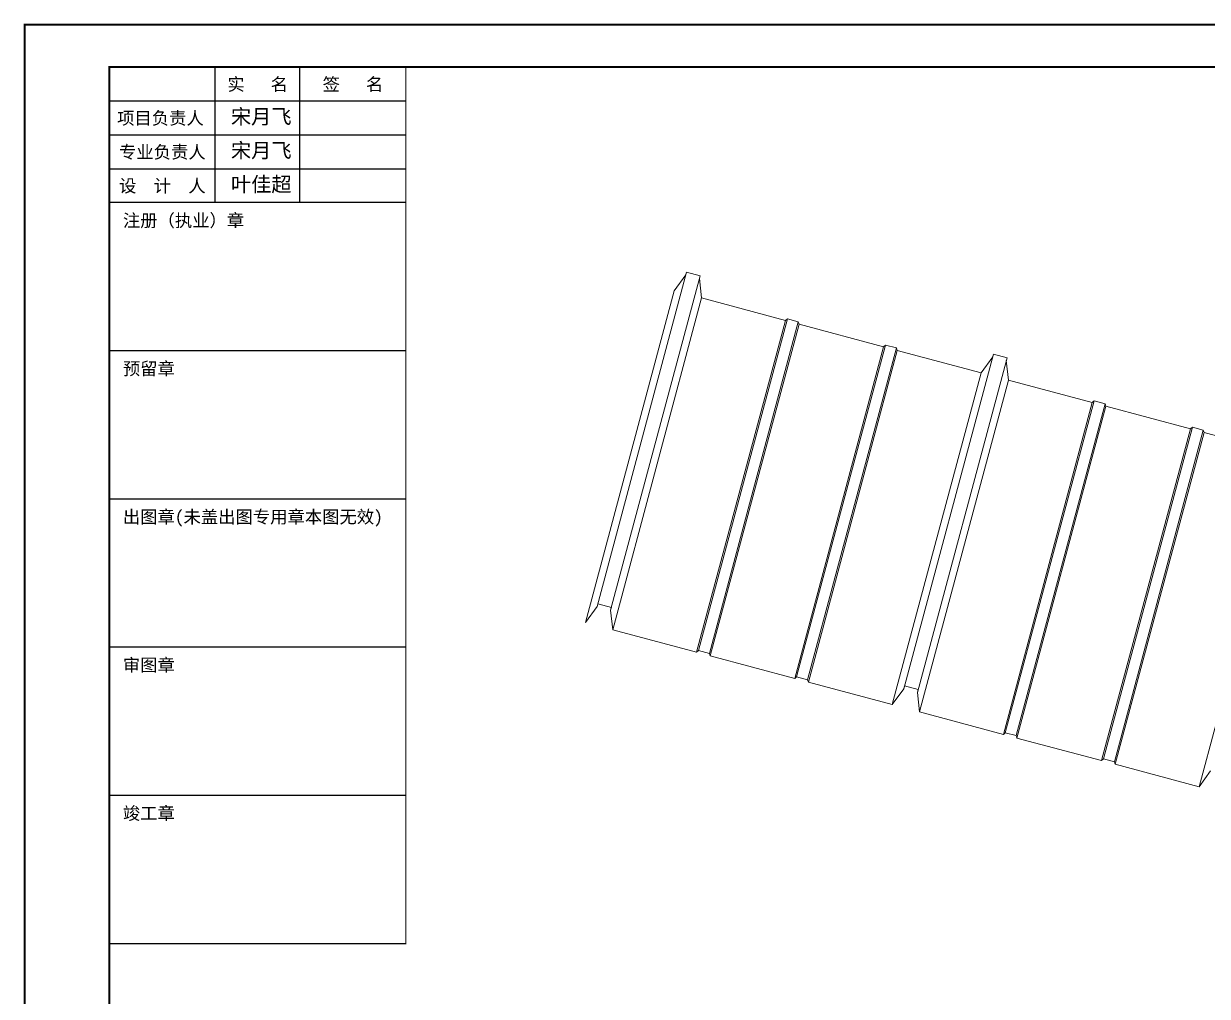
# Model space of a CAD drawing. Extents: x -160106 to 966792, y -663931 to 1550022.
# Drawn here: x -90022 to -89184, y -127023 to -126334 of the extents above; entities that cross this region are included whole.
import ezdxf
from ezdxf.enums import TextEntityAlignment as Align

# ---------------------------------------------------------------- set-up
doc = ezdxf.new("R2010")
doc.units = 0
doc.layers.add('0-cxFrame', color=155, linetype='Continuous')
doc.layers.add('qianming', color=155, linetype='Continuous')
doc.layers.add('0-cxText', color=131, linetype='Continuous', lineweight=25)
doc.layers.add('彩钢板', color=6, linetype='Continuous', lineweight=15)
doc.styles.add('cx_biaoti', font='')
doc.styles.add('cx_tuming', font='simhei.ttf')
doc.styles.add('cx_tuqian1', font='')
doc.styles.add('图框宋体', font='', dxfattribs={"width": 0.75})
doc.styles.add('黑体', font='simhei.ttf', dxfattribs={"height": 12})
doc.styles.get('cx_biaoti').set_extended_font_data('SimSun')
doc.styles.get('cx_tuqian1').set_extended_font_data('SimSun')
doc.styles.get('图框宋体').set_extended_font_data('SimSun')

# ---------------------------------------------------------------- blocks, each defined once
blk = doc.blocks.new('zjcx_lan_xinxi(Dragon)')
for p, q in [((7000, -3200), (0, -3200)), ((7000, -6700), (0, -6700)), ((7000, -10200), (0, -10200)), ((7000, -13700), (0, -13700)), ((7000, -17200), (0, -17200))]:
    blk.add_line(p, q)
at = {"const_width": 25}
blk.add_lwpolyline([(0, -20700), (7000, -20700), (7000, 0), (0, 0)], close=True, dxfattribs=at)
for points in [[(2500, -3200), (2500, 0)], [(4500, -3200), (4500, 0)], [(0, -800), (7000, -800)], [(0, -1600), (7000, -1600)], [(0, -2400), (7000, -2400)]]:
    blk.add_lwpolyline(points)
for points in [[(7000, -3200), (7000, 0)], [(0, -3200), (7000, -3200)], [(0, -20700), (7000, -20700), (7000, -3200)], [(0, -20700), (7000, -20700)]]:
    blk.add_lwpolyline(points, dxfattribs=at)
at = {"style": '图框宋体'}
for s, p in [('实   名', (3500, -400)), ('签   名', (5750, -400)), ('项目负责人', (1204, -1200)), ('专业负责人', (1250, -2000)), ('设  计  人', (1250, -2800))]:
    blk.add_text(s, height=300, dxfattribs=at).set_placement(p, align=Align.MIDDLE)
for s, p in [('注册（执业）章', (318, -3771)), ('预留章', (318, -7271)), ('出图章(未盖出图专用章本图无效)', (318, -10771)), ('审图章', (318, -14271)), ('竣工章', (318, -17771))]:
    blk.add_text(s, height=300, dxfattribs=at).set_placement(p)
blk = doc.blocks.new('T-信息(Dragon)')
at = {"layer": '0-cxFrame'}
blk.add_blockref('zjcx_lan_xinxi(Dragon)', (0, 0), dxfattribs=at)
at = {"layer": 'qianming', "color": 3, "style": 'cx_biaoti'}
for s, p in [('宋月飞', (3585, -1168)), ('宋月飞', (3585, -1968)), ('叶佳超', (3585, -2768))]:
    blk.add_text(s, height=350, dxfattribs=at).set_placement(p, align=Align.MIDDLE_CENTER)
blk = doc.blocks.new('TK22.A2 L(Dragon)')
at = {"layer": '0-cxFrame', "color": 7, "const_width": 0.5}
blk.add_lwpolyline([(0, 0), (-594, 0), (-594, 420), (0, 420)], close=True, dxfattribs=at)
at = {"layer": '0-cxFrame', "const_width": 0.5}
blk.add_lwpolyline([(-80, 10), (-574, 10), (-574, 410), (-80, 410)], close=True, dxfattribs=at)
at = {"layer": '0-cxFrame', "xscale": 0.01, "yscale": 0.01, "zscale": 0.01}
blk.add_blockref('T-信息(Dragon)', (-574, 410), dxfattribs=at)
at = {"style": '黑体', "flags": 4}
blk.add_attdef('图幅', text='', height=3.3, dxfattribs=at).set_placement((-40, 3), align=Align.RIGHT)
at = {"layer": '0-cxText', "flags": 4}
for tag, height, style, p in [('建设单位', 3.5, 'cx_tuming', (-45, 240)), ('项目名称', 3.5, 'cx_tuming', (-45, 210)), ('子项名称', 3.5, 'cx_tuming', (-45, 180)), ('工程编号', 3.3, 'cx_tuqian1', (-35, 165)), ('图名1', 3.5, 'cx_tuming', (-45, 87)), ('图名2', 3.5, 'cx_tuming', (-45, 79)), ('图名3', 3.5, 'cx_tuming', (-45, 71)), ('出图日期', 3.3, 'cx_tuqian1', (-39, 60)), ('专业', 3.3, 'cx_tuqian1', (-55, 52)), ('图号', 3.3, 'cx_tuqian1', (-55, 44)), ('版次', 3.3, 'cx_tuqian1', (-20, 44))]:
    blk.add_attdef(tag, text='', height=height, dxfattribs=dict(at, style=style)).set_placement(p, align=Align.MIDDLE)
at = {"layer": 'Defpoints', "color": 6, "flags": 4}
for tag, height, style, p in [('tufu', 3.3, '黑体', (-12, 12)), ('dwfname', 4, 'cx_tuqian1', (-80, 3))]:
    blk.add_attdef(tag, text='', height=height, dxfattribs=dict(at, style=style)).set_placement(p, align=Align.RIGHT)

msp = doc.modelspace()

# ---------------------------------------------------------------- linework, layer by layer
at = {"layer": '彩钢板'}
for p, q in [((-89552.51, -126509.54), (-89615.99, -126746.46)), ((-89542.85, -126512.12), (-89606.33, -126749.04)), ((-89561.22, -126522.73), (-89624.18, -126757.72)), ((-89541.9, -126527.91), (-89604.87, -126762.89)), ((-89482.5, -126543.82), (-89545.46, -126778.81)), ((-89481.14, -126542.63), (-89544.11, -126777.62)), ((-89473.42, -126544.71), (-89536.38, -126779.69)), ((-89472.84, -126546.41), (-89535.8, -126781.4)), ((-89412.95, -126562.46), (-89475.91, -126797.45)), ((-89411.6, -126561.27), (-89474.56, -126796.26)), ((-89403.87, -126563.34), (-89466.83, -126798.33)), ((-89403.29, -126565.05), (-89466.26, -126800.04)), ((-89335.17, -126567.77), (-89398.66, -126804.69)), ((-89325.52, -126570.36), (-89389, -126807.28)), ((-89343.89, -126580.97), (-89406.85, -126815.95)), ((-89324.57, -126586.14), (-89387.53, -126821.13)), ((-89265.16, -126602.06), (-89328.13, -126837.05)), ((-89263.81, -126600.87), (-89326.77, -126835.86)), ((-89256.08, -126602.94), (-89319.05, -126837.93)), ((-89255.5, -126604.65), (-89318.47, -126839.63)), ((-89195.62, -126620.69), (-89258.58, -126855.68)), ((-89194.26, -126619.5), (-89257.23, -126854.49)), ((-89186.54, -126621.57), (-89249.5, -126856.56)), ((-89185.96, -126623.28), (-89248.92, -126858.27)), ((-89126.55, -126639.2), (-89189.52, -126874.19))]:
    msp.add_line(p, q, dxfattribs=at)
for points in [[(-89561.22, -126522.73), (-89553.03, -126511.47), (-89552.51, -126509.54), (-89542.85, -126512.12), (-89543.37, -126514.06), (-89541.9, -126527.91), (-89482.5, -126543.82), (-89481.14, -126542.63), (-89473.42, -126544.71), (-89472.84, -126546.41), (-89412.95, -126562.46), (-89411.6, -126561.27), (-89403.87, -126563.34), (-89403.29, -126565.05), (-89343.89, -126580.97), (-89335.69, -126569.7), (-89335.17, -126567.77), (-89325.52, -126570.36), (-89325.77, -126571.32), (-89326.03, -126572.29), (-89324.57, -126586.14), (-89265.16, -126602.06), (-89263.81, -126600.87), (-89256.08, -126602.94), (-89255.5, -126604.65), (-89195.62, -126620.69), (-89194.26, -126619.5), (-89186.54, -126621.57), (-89185.96, -126623.28), (-89126.55, -126639.2)], [(-89624.18, -126757.72), (-89615.99, -126746.46), (-89615.47, -126744.52), (-89605.81, -126747.11), (-89606.33, -126749.04), (-89604.87, -126762.89), (-89545.46, -126778.81), (-89544.11, -126777.62), (-89536.38, -126779.69), (-89535.8, -126781.4), (-89475.91, -126797.45), (-89474.56, -126796.26), (-89466.83, -126798.33), (-89466.26, -126800.04), (-89406.85, -126815.95), (-89398.66, -126804.69), (-89398.14, -126802.76), (-89388.48, -126805.35), (-89388.74, -126806.31), (-89389, -126807.28), (-89387.53, -126821.13), (-89328.13, -126837.05), (-89326.77, -126835.86), (-89319.05, -126837.93), (-89318.47, -126839.63), (-89258.58, -126855.68), (-89257.23, -126854.49), (-89249.5, -126856.56), (-89248.92, -126858.27), (-89189.52, -126874.19), (-89181.32, -126862.92)]]:
    msp.add_lwpolyline(points, dxfattribs=at)

# ---------------------------------------------------------------- block references
at = {"layer": '0-cxFrame', "xscale": 3, "yscale": 3, "zscale": 3}
msp.add_blockref('TK22.A2 L(Dragon)', (-88239.4, -127594.33), dxfattribs=at)

doc.saveas('drawing.dxf')
